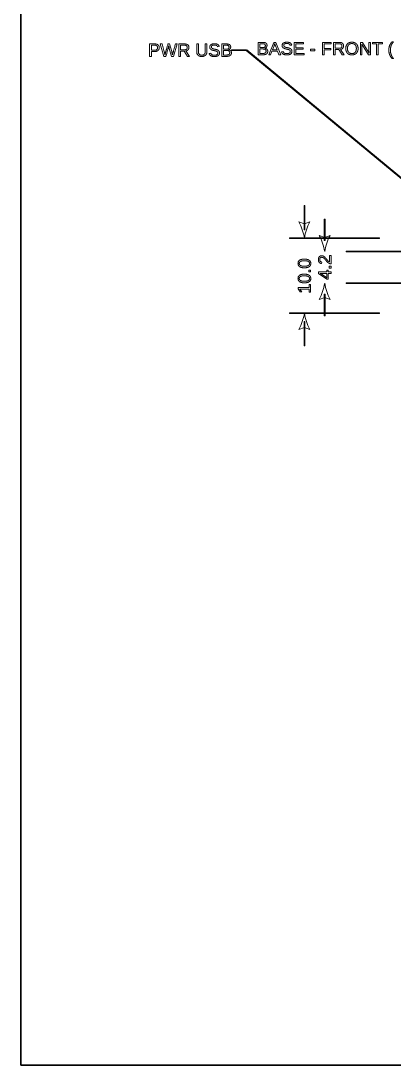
# Model space of a CAD drawing. Header units: millimetres. Extents: x 10 to 414, y 10 to 287.
# Drawn here: x 10 to 59.6, y 10 to 148.9 of the extents above; entities that cross this region are included whole.
import ezdxf

# ---------------------------------------------------------------- set-up
doc = ezdxf.new("R2010")
doc.units = ezdxf.units.MM
doc.layers.add('border', color=7, linetype='Continuous', lineweight=35)
doc.layers.add('dimensions', color=7, linetype='Continuous', lineweight=13)

msp = doc.modelspace()

# ---------------------------------------------------------------- linework, layer by layer
at = {"layer": 'border'}
for p, q in [((10, 287), (10, 10)), ((10, 10), (410, 10))]:
    msp.add_line(p, q, dxfattribs=at)
at = {"layer": 'dimensions'}
for p, q in [((41.55, 146.03), (41.55, 144.38)), ((42.15, 146.03), (41.55, 146.03)), ((41.77, 145.85), (42.15, 145.85)), ((41.77, 145.33), (41.77, 145.85)), ((43.63, 146.03), (42.96, 144.38)), ((43.89, 146.03), (43.63, 146.03)), ((43.75, 145.83), (43.76, 145.86)), ((43.76, 145.86), (43.79, 145.76)), ((44.55, 144.38), (43.89, 146.03)), ((46.35, 146.03), (46.35, 144.38)), ((47.6, 146.03), (46.35, 146.03)), ((46.58, 145.85), (47.6, 145.85)), ((46.58, 145.32), (46.58, 145.85)), ((47.6, 145.85), (47.6, 146.03)), ((50.09, 146.03), (50.09, 144.38)), ((51.26, 146.03), (50.09, 146.03)), ((50.31, 145.85), (51.26, 145.85)), ((50.31, 145.23), (50.31, 145.85)), ((51.26, 145.85), (51.26, 146.03)), ((51.55, 146.03), (51.55, 144.38)), ((52.33, 146.03), (51.55, 146.03)), ((51.78, 145.85), (52.31, 145.85)), ((51.78, 145.24), (51.78, 145.85)), ((55.15, 146.03), (55.15, 144.38)), ((55.41, 146.03), (55.15, 146.03)), ((56.3, 144.61), (55.41, 146.03)), ((56.29, 146.03), (56.29, 144.95)), ((56.49, 146.03), (56.29, 146.03)), ((56.49, 144.38), (56.49, 146.03)), ((56.74, 146.03), (56.74, 145.85)), ((58.1, 146.03), (56.74, 146.03)), ((56.74, 145.85), (57.31, 145.85)), ((57.31, 145.85), (57.31, 144.38)), ((57.53, 145.85), (58.1, 145.85)), ((57.53, 144.38), (57.53, 145.85)), ((58.1, 145.85), (58.1, 146.03)), ((59.56, 146.12), (59.36, 146.12)), ((27.12, 145.82), (27.12, 144.17)), ((27.82, 145.82), (27.12, 145.82)), ((27.35, 145.65), (27.79, 145.65)), ((27.35, 144.99), (27.35, 145.65)), ((27.8, 144.99), (27.35, 144.99)), ((27.35, 144.82), (27.83, 144.82)), ((27.35, 144.17), (27.35, 144.82)), ((28.54, 145.82), (29.02, 144.17)), ((28.77, 145.82), (28.54, 145.82)), ((29.07, 144.78), (28.77, 145.82)), ((29.77, 145.82), (29.55, 145.82)), ((29.74, 145.22), (30.03, 144.17)), ((30.06, 144.8), (29.77, 145.82)), ((30.3, 144.17), (30.78, 145.82)), ((30.78, 145.82), (30.55, 145.82)), ((30.99, 145.82), (30.99, 144.17)), ((31.77, 145.82), (30.99, 145.82)), ((31.21, 145.65), (31.74, 145.65)), ((31.21, 145.04), (31.21, 145.65)), ((31.75, 145.04), (31.21, 145.04)), ((31.21, 144.86), (31.73, 144.86)), ((31.21, 144.17), (31.21, 144.86)), ((31.73, 144.86), (32.16, 144.17)), ((32.41, 144.17), (31.94, 144.89)), ((33.38, 145.82), (33.38, 144.77)), ((33.6, 145.82), (33.38, 145.82)), ((33.6, 144.79), (33.6, 145.82)), ((34.52, 145.82), (34.52, 144.81)), ((34.74, 145.82), (34.52, 145.82)), ((34.74, 144.79), (34.74, 145.82)), ((35.25, 144.61), (35.03, 144.57)), ((36.16, 145.43), (36.38, 145.47)), ((36.72, 145.82), (36.72, 144.17)), ((37.32, 145.82), (36.72, 145.82)), ((36.95, 145.65), (37.32, 145.65)), ((36.95, 145.12), (36.95, 145.65)), ((37.32, 145.12), (36.95, 145.12)), ((36.95, 144.95), (37.36, 144.95)), ((36.95, 144.35), (36.95, 144.95)), ((40, 145.05), (38, 145.05)), ((38, 145.05), (38, 144.95)), ((38, 144.95), (40, 144.95)), ((40.03, 145.04), (39.97, 144.96)), ((39.97, 144.96), (73.4, 117.28)), ((40, 144.95), (40, 145.05)), ((73.46, 117.36), (40.03, 145.04)), ((42.15, 145.33), (41.77, 145.33)), ((41.77, 145.15), (42.19, 145.15)), ((41.77, 144.56), (41.77, 145.15)), ((42.21, 144.56), (41.77, 144.56)), ((43.19, 144.38), (43.38, 144.86)), ((43.38, 144.86), (44.13, 144.86)), ((43.45, 145.04), (43.66, 145.58)), ((44.07, 145.04), (43.45, 145.04)), ((43.85, 145.58), (44.07, 145.04)), ((44.13, 144.86), (44.32, 144.38)), ((44.88, 144.82), (44.66, 144.78)), ((45.79, 145.64), (46.01, 145.68)), ((47.53, 145.32), (46.58, 145.32)), ((46.58, 145.14), (47.53, 145.14)), ((46.58, 144.56), (46.58, 145.14)), ((47.65, 144.56), (46.58, 144.56)), ((47.53, 145.14), (47.53, 145.32)), ((47.65, 144.38), (47.65, 144.56)), ((48.53, 145.11), (48.53, 144.92)), ((49.11, 145.11), (48.53, 145.11)), ((48.53, 144.92), (49.11, 144.92)), ((49.11, 144.92), (49.11, 145.11)), ((51.23, 145.23), (50.31, 145.23)), ((50.31, 145.05), (51.23, 145.05)), ((50.31, 144.38), (50.31, 145.05)), ((51.23, 145.05), (51.23, 145.23)), ((52.32, 145.24), (51.78, 145.24)), ((51.78, 145.06), (52.29, 145.06)), ((51.78, 144.38), (51.78, 145.06)), ((52.29, 145.06), (52.72, 144.38)), ((52.98, 144.38), (52.51, 145.09)), ((55.34, 145.79), (56.22, 144.38)), ((55.34, 145.67), (55.34, 145.79)), ((55.35, 145.48), (55.34, 145.67)), ((55.35, 144.38), (55.35, 145.48)), ((58.93, 145), (58.93, 145)), ((27.12, 144.17), (27.35, 144.17)), ((29.02, 144.17), (29.29, 144.17)), ((30.03, 144.17), (30.3, 144.17)), ((30.17, 144.41), (30.16, 144.37)), ((30.99, 144.17), (31.21, 144.17)), ((32.16, 144.17), (32.41, 144.17)), ((36.72, 144.17), (37.39, 144.17)), ((37.38, 144.35), (36.95, 144.35)), ((41.55, 144.38), (42.22, 144.38)), ((42.96, 144.38), (43.19, 144.38)), ((44.32, 144.38), (44.55, 144.38)), ((46.35, 144.38), (47.65, 144.38)), ((50.09, 144.38), (50.31, 144.38)), ((51.55, 144.38), (51.78, 144.38)), ((52.72, 144.38), (52.98, 144.38)), ((55.15, 144.38), (55.35, 144.38)), ((56.22, 144.38), (56.49, 144.38)), ((57.31, 144.38), (57.53, 144.38)), ((59.36, 143.88), (59.56, 143.88)), ((47.75, 124.32), (47.65, 124.32)), ((47.65, 124.32), (47.65, 121.08)), ((47.75, 121.08), (47.75, 124.32)), ((50.45, 122.52), (50.35, 122.52)), ((50.35, 122.52), (50.35, 119.68)), ((50.45, 119.68), (50.45, 122.52)), ((47.7, 121.89), (46.98, 122.16)), ((47.65, 121.08), (47.75, 121.08)), ((48.42, 122.16), (47.7, 121.89)), ((57.7, 120.05), (45.7, 120.05)), ((45.7, 120.05), (45.7, 119.95)), ((45.7, 119.95), (57.7, 119.95)), ((50.4, 120.09), (49.68, 120.36)), ((50.35, 119.68), (50.45, 119.68)), ((51.12, 120.36), (50.4, 120.09)), ((57.7, 119.95), (57.7, 120.05)), ((68.4, 118.25), (53.24, 118.25)), ((53.24, 118.25), (53.24, 118.15)), ((53.24, 118.15), (68.4, 118.15)), ((49.99, 116.6), (50.01, 116.81)), ((51.06, 117.68), (51.06, 116.82)), ((51.24, 117.68), (51.06, 117.68)), ((51.24, 116.59), (51.24, 117.68)), ((48.27, 115.74), (48.27, 115.51)), ((48.53, 115.74), (48.27, 115.74)), ((48.27, 115.51), (48.53, 115.51)), ((48.53, 115.51), (48.53, 115.74)), ((49.59, 115.5), (49.59, 115.28)), ((50.7, 115.5), (49.59, 115.5)), ((49.82, 115.3), (50.7, 115.3)), ((50.7, 115.73), (50.7, 115.5)), ((50.86, 115.73), (50.7, 115.73)), ((50.7, 115.3), (50.7, 114.71)), ((50.86, 115.5), (50.86, 115.73)), ((51.24, 115.5), (50.86, 115.5)), ((50.86, 115.3), (51.24, 115.3)), ((50.86, 114.52), (50.86, 115.3)), ((50.98, 116.25), (50.98, 116.02)), ((51.24, 116.25), (50.98, 116.25)), ((50.98, 116.02), (51.24, 116.02)), ((51.09, 116.59), (51.24, 116.59)), ((51.24, 116.02), (51.24, 116.25)), ((51.24, 115.3), (51.24, 115.5)), ((49.59, 115.28), (50.7, 114.52)), ((50.59, 114.8), (49.96, 115.22)), ((50.67, 114.73), (50.59, 114.8)), ((50.7, 114.71), (50.67, 114.73)), ((50.7, 114.52), (50.86, 114.52)), ((68.4, 114.05), (53.24, 114.05)), ((53.24, 114.05), (53.24, 113.95)), ((53.24, 113.95), (68.4, 113.95)), ((46.88, 113.44), (46.88, 113.24)), ((48.35, 113.44), (46.88, 113.44)), ((46.88, 113.24), (47.14, 112.85)), ((47.08, 113.22), (48.35, 113.22)), ((47.34, 112.85), (47.08, 113.22)), ((47.14, 112.85), (47.34, 112.85)), ((48.35, 113.84), (48.35, 113.44)), ((48.53, 113.84), (48.35, 113.84)), ((48.35, 113.22), (48.35, 112.8)), ((48.35, 112.8), (48.53, 112.8)), ((48.53, 112.8), (48.53, 113.84)), ((50.45, 112.52), (50.35, 112.52)), ((50.35, 112.52), (50.35, 109.68)), ((50.45, 109.68), (50.45, 112.52)), ((49.68, 111.84), (50.4, 112.11)), ((50.4, 112.11), (51.12, 111.84)), ((57.7, 110.05), (45.7, 110.05)), ((45.7, 110.05), (45.7, 109.95)), ((45.7, 109.95), (57.7, 109.95)), ((57.7, 109.95), (57.7, 110.05)), ((47.75, 108.92), (47.65, 108.92)), ((47.65, 108.92), (47.65, 105.68)), ((47.75, 105.68), (47.75, 108.92)), ((50.35, 109.68), (50.45, 109.68)), ((46.98, 107.84), (47.7, 108.11)), ((47.7, 108.11), (48.42, 107.84)), ((47.65, 105.68), (47.75, 105.68))]:
    msp.add_line(p, q, dxfattribs=at)
for centre, start, end in [((40.5, 118.8), 9.4623, 27.4076), ((54.9, 118.8), 152.5924, 170.5377), ((43.2, 117), 9.4623, 27.4076), ((57.6, 117), 152.5924, 170.5377), ((43.2, 115.2), -27.4076, -9.4623), ((57.6, 115.2), -170.5377, -152.5924), ((40.5, 111.2), -27.4076, -9.4623), ((54.9, 111.2), -170.5377, -152.5924)]:
    msp.add_arc(centre, 7.3, start, end, dxfattribs=at)
for points in [[(35.27, 145.73), (35.44, 145.85), (35.74, 145.85)], [(35.74, 145.85), (36.02, 145.85), (36.17, 145.76)], [(42.15, 146.03), (42.73, 146.03), (42.73, 145.63)], [(42.41, 145.79), (42.32, 145.85), (42.15, 145.85)], [(44.74, 145.61), (44.74, 145.82), (44.9, 145.94)], [(44.9, 145.94), (45.06, 146.05), (45.37, 146.05)], [(45.36, 145.89), (45.17, 145.89), (45.06, 145.82)], [(45.65, 145.83), (45.55, 145.89), (45.36, 145.89)], [(45.37, 146.05), (45.65, 146.05), (45.8, 145.97)], [(45.8, 145.97), (45.95, 145.88), (46.01, 145.68)], [(52.59, 145.78), (52.49, 145.85), (52.31, 145.85)], [(52.33, 146.03), (52.61, 146.03), (52.76, 145.91)], [(52.76, 145.91), (52.91, 145.78), (52.91, 145.56)], [(53.42, 145.83), (53.63, 146.05), (54.02, 146.05)], [(54.02, 145.87), (53.74, 145.87), (53.58, 145.7)], [(54.02, 146.05), (54.27, 146.05), (54.46, 145.95)], [(54.46, 145.7), (54.3, 145.87), (54.02, 145.87)], [(54.46, 145.95), (54.64, 145.85), (54.74, 145.66)], [(59.03, 145.61), (59.14, 145.88), (59.36, 146.12)], [(59.56, 146.12), (59.34, 145.87), (59.24, 145.6)], [(28.17, 145.33), (28.17, 145.65), (27.79, 145.65)], [(27.8, 144.99), (28.17, 144.99), (28.17, 145.33)], [(27.82, 145.82), (28.1, 145.82), (28.25, 145.69)], [(28.25, 144.96), (28.09, 144.82), (27.83, 144.82)], [(28.25, 145.69), (28.4, 145.56), (28.4, 145.33)], [(28.4, 145.33), (28.4, 145.09), (28.25, 144.96)], [(29.07, 144.78), (29.12, 144.58), (29.16, 144.37)], [(29.16, 144.37), (29.19, 144.5), (29.23, 144.65)], [(29.23, 144.65), (29.27, 144.8), (29.55, 145.82)], [(29.61, 145.35), (29.59, 145.26), (29.29, 144.17)], [(29.66, 145.58), (29.63, 145.44), (29.61, 145.35)], [(29.74, 145.22), (29.72, 145.32), (29.66, 145.58)], [(30.06, 144.8), (30.12, 144.55), (30.16, 144.37)], [(30.17, 144.41), (30.2, 144.55), (30.22, 144.63)], [(30.22, 144.63), (30.24, 144.72), (30.55, 145.82)], [(32.03, 145.57), (31.93, 145.65), (31.74, 145.65)], [(31.75, 145.04), (31.93, 145.04), (32.03, 145.12)], [(31.77, 145.82), (32.04, 145.82), (32.2, 145.7)], [(32.24, 145.04), (32.13, 144.92), (31.94, 144.89)], [(32.12, 145.35), (32.12, 145.49), (32.03, 145.57)], [(32.03, 145.12), (32.12, 145.2), (32.12, 145.35)], [(32.2, 145.7), (32.35, 145.58), (32.35, 145.35)], [(32.35, 145.35), (32.35, 145.17), (32.24, 145.04)], [(33.46, 144.44), (33.38, 144.58), (33.38, 144.77)], [(33.6, 144.79), (33.6, 144.57), (33.72, 144.45)], [(33.72, 144.45), (33.83, 144.33), (34.05, 144.33)], [(34.05, 144.33), (34.27, 144.33), (34.39, 144.45)], [(34.39, 144.45), (34.52, 144.57), (34.52, 144.81)], [(34.65, 144.45), (34.57, 144.3), (34.41, 144.23)], [(34.74, 144.79), (34.74, 144.59), (34.65, 144.45)], [(35.73, 144.15), (35.13, 144.15), (35.03, 144.57)], [(35.11, 145.41), (35.11, 145.62), (35.27, 145.73)], [(35.14, 145.24), (35.11, 145.32), (35.11, 145.41)], [(35.23, 145.12), (35.17, 145.17), (35.14, 145.24)], [(35.39, 145.02), (35.29, 145.07), (35.23, 145.12)], [(35.25, 144.61), (35.29, 144.46), (35.41, 144.39)], [(35.43, 145.62), (35.33, 145.55), (35.33, 145.42)], [(35.33, 145.42), (35.33, 145.34), (35.37, 145.29)], [(35.37, 145.29), (35.41, 145.24), (35.49, 145.21)], [(35.69, 144.94), (35.49, 144.98), (35.39, 145.02)], [(35.74, 145.68), (35.54, 145.68), (35.43, 145.62)], [(35.49, 145.21), (35.56, 145.17), (35.79, 145.12)], [(35.89, 144.89), (35.8, 144.91), (35.69, 144.94)], [(36.02, 145.62), (35.92, 145.68), (35.74, 145.68)], [(35.79, 145.12), (35.87, 145.11), (35.94, 145.09)], [(36.05, 144.83), (35.99, 144.87), (35.89, 144.89)], [(35.94, 145.09), (36.02, 145.07), (36.09, 145.05)], [(36.16, 145.43), (36.12, 145.56), (36.02, 145.62)], [(36.16, 144.75), (36.12, 144.8), (36.05, 144.83)], [(36.08, 144.4), (36.19, 144.47), (36.19, 144.62)], [(36.09, 145.05), (36.16, 145.02), (36.22, 144.99)], [(36.19, 144.62), (36.19, 144.7), (36.16, 144.75)], [(36.17, 145.76), (36.32, 145.68), (36.38, 145.47)], [(36.22, 144.99), (36.28, 144.95), (36.32, 144.9)], [(36.42, 144.63), (36.42, 144.4), (36.24, 144.28)], [(36.32, 144.9), (36.37, 144.85), (36.39, 144.79)], [(36.39, 144.79), (36.42, 144.72), (36.42, 144.63)], [(37.32, 145.82), (37.9, 145.82), (37.9, 145.42)], [(37.59, 145.59), (37.5, 145.65), (37.32, 145.65)], [(37.32, 145.12), (37.5, 145.12), (37.59, 145.19)], [(37.77, 144.66), (37.77, 144.95), (37.36, 144.95)], [(37.68, 145.4), (37.68, 145.53), (37.59, 145.59)], [(37.59, 145.19), (37.68, 145.26), (37.68, 145.4)], [(37.82, 145.18), (37.74, 145.08), (37.59, 145.04)], [(37.59, 145.04), (37.79, 145.02), (37.89, 144.91)], [(37.68, 144.43), (37.77, 144.51), (37.77, 144.66)], [(37.9, 145.42), (37.9, 145.28), (37.82, 145.18)], [(38, 144.64), (38, 144.42), (37.84, 144.3)], [(37.89, 144.91), (38, 144.8), (38, 144.64)], [(42.15, 145.33), (42.33, 145.33), (42.42, 145.4)], [(42.6, 144.86), (42.6, 145.15), (42.19, 145.15)], [(42.21, 144.56), (42.41, 144.56), (42.51, 144.63)], [(42.67, 144.5), (42.51, 144.38), (42.22, 144.38)], [(42.51, 145.6), (42.51, 145.74), (42.41, 145.79)], [(42.42, 145.4), (42.51, 145.46), (42.51, 145.6)], [(42.65, 145.38), (42.57, 145.28), (42.42, 145.25)], [(42.42, 145.25), (42.61, 145.23), (42.72, 145.12)], [(42.51, 144.63), (42.6, 144.71), (42.6, 144.86)], [(42.73, 145.63), (42.73, 145.48), (42.65, 145.38)], [(42.83, 144.84), (42.83, 144.62), (42.67, 144.5)], [(42.72, 145.12), (42.83, 145.01), (42.83, 144.84)], [(43.75, 145.83), (43.72, 145.73), (43.66, 145.58)], [(43.85, 145.58), (43.82, 145.66), (43.79, 145.76)], [(45.36, 144.36), (44.76, 144.36), (44.66, 144.78)], [(44.77, 145.45), (44.74, 145.52), (44.74, 145.61)], [(44.86, 145.32), (44.8, 145.38), (44.77, 145.45)], [(45.02, 145.23), (44.92, 145.27), (44.86, 145.32)], [(44.88, 144.82), (44.92, 144.67), (45.04, 144.6)], [(45.06, 145.82), (44.96, 145.75), (44.96, 145.62)], [(44.96, 145.62), (44.96, 145.55), (45, 145.5)], [(45, 145.5), (45.04, 145.45), (45.12, 145.41)], [(45.32, 145.14), (45.12, 145.18), (45.02, 145.23)], [(45.04, 144.6), (45.16, 144.53), (45.37, 144.53)], [(45.12, 145.41), (45.19, 145.38), (45.42, 145.33)], [(45.52, 145.09), (45.43, 145.11), (45.32, 145.14)], [(45.87, 144.48), (45.69, 144.36), (45.36, 144.36)], [(45.37, 144.53), (45.59, 144.53), (45.71, 144.6)], [(45.42, 145.33), (45.49, 145.31), (45.57, 145.29)], [(45.68, 145.04), (45.62, 145.07), (45.52, 145.09)], [(45.57, 145.29), (45.65, 145.28), (45.72, 145.25)], [(45.79, 145.64), (45.75, 145.77), (45.65, 145.83)], [(45.79, 144.95), (45.75, 145), (45.68, 145.04)], [(45.71, 144.6), (45.82, 144.68), (45.82, 144.82)], [(45.72, 145.25), (45.78, 145.22), (45.84, 145.19)], [(45.82, 144.82), (45.82, 144.9), (45.79, 144.95)], [(45.84, 145.19), (45.91, 145.16), (45.95, 145.11)], [(46.04, 144.83), (46.04, 144.61), (45.87, 144.48)], [(45.95, 145.11), (45.99, 145.06), (46.02, 144.99)], [(46.02, 144.99), (46.04, 144.93), (46.04, 144.83)], [(52.32, 145.24), (52.49, 145.24), (52.59, 145.32)], [(52.8, 145.25), (52.7, 145.12), (52.51, 145.09)], [(52.69, 145.56), (52.69, 145.7), (52.59, 145.78)], [(52.59, 145.32), (52.69, 145.41), (52.69, 145.56)], [(52.91, 145.56), (52.91, 145.37), (52.8, 145.25)], [(53.2, 145.21), (53.2, 145.61), (53.42, 145.83)], [(53.3, 144.76), (53.2, 144.95), (53.2, 145.21)], [(53.58, 144.46), (53.4, 144.56), (53.3, 144.76)], [(53.58, 145.7), (53.43, 145.53), (53.43, 145.21)], [(53.43, 145.21), (53.43, 144.9), (53.58, 144.72)], [(53.58, 144.72), (53.74, 144.54), (54.02, 144.54)], [(54.02, 144.36), (53.76, 144.36), (53.58, 144.46)], [(54.02, 144.54), (54.31, 144.54), (54.46, 144.71)], [(54.46, 144.46), (54.27, 144.36), (54.02, 144.36)], [(54.61, 145.21), (54.61, 145.52), (54.46, 145.7)], [(54.46, 144.71), (54.61, 144.89), (54.61, 145.21)], [(54.74, 144.76), (54.64, 144.56), (54.46, 144.46)], [(54.74, 145.66), (54.84, 145.47), (54.84, 145.21)], [(54.84, 145.21), (54.84, 144.95), (54.74, 144.76)], [(56.3, 144.61), (56.29, 144.84), (56.29, 144.95)], [(58.93, 145), (58.93, 145.34), (59.03, 145.61)], [(59.03, 144.39), (58.93, 144.66), (58.93, 145)], [(59.24, 145.6), (59.14, 145.33), (59.14, 145)], [(59.14, 145), (59.14, 144.68), (59.24, 144.4)], [(33.69, 144.22), (33.54, 144.3), (33.46, 144.44)], [(34.05, 144.15), (33.85, 144.15), (33.69, 144.22)], [(34.41, 144.23), (34.26, 144.15), (34.05, 144.15)], [(35.41, 144.39), (35.53, 144.32), (35.74, 144.32)], [(36.24, 144.28), (36.06, 144.15), (35.73, 144.15)], [(35.74, 144.32), (35.96, 144.32), (36.08, 144.4)], [(37.38, 144.35), (37.59, 144.35), (37.68, 144.43)], [(37.84, 144.3), (37.68, 144.17), (37.39, 144.17)], [(59.36, 143.88), (59.14, 144.12), (59.03, 144.39)], [(59.24, 144.4), (59.34, 144.13), (59.56, 143.88)], [(46.85, 116.63), (46.85, 116.92), (47.06, 117.06)], [(47.18, 116.9), (47.02, 116.82), (47.02, 116.63)], [(47.06, 117.06), (47.28, 117.2), (47.7, 117.2)], [(47.7, 116.98), (47.34, 116.98), (47.18, 116.9)], [(47.7, 117.2), (48.11, 117.2), (48.33, 117.05)], [(48.21, 116.9), (48.04, 116.98), (47.7, 116.98)], [(48.38, 116.62), (48.38, 116.81), (48.21, 116.9)], [(48.33, 117.05), (48.55, 116.91), (48.55, 116.62)], [(49.56, 117.14), (49.56, 117.39), (49.68, 117.52)], [(49.68, 116.76), (49.56, 116.91), (49.56, 117.14)], [(49.68, 117.52), (49.8, 117.65), (50.01, 117.65)], [(49.99, 116.6), (49.8, 116.62), (49.68, 116.76)], [(49.81, 117.36), (49.74, 117.28), (49.74, 117.14)], [(49.74, 117.14), (49.74, 117), (49.81, 116.91)], [(50.02, 117.44), (49.89, 117.44), (49.81, 117.36)], [(49.81, 116.91), (49.88, 116.83), (50.01, 116.81)], [(50.01, 117.65), (50.11, 117.65), (50.21, 117.61)], [(50.2, 117.39), (50.12, 117.44), (50.02, 117.44)], [(50.35, 117.27), (50.28, 117.35), (50.2, 117.39)], [(50.21, 117.61), (50.3, 117.57), (50.4, 117.48)], [(50.5, 117.1), (50.43, 117.2), (50.35, 117.27)], [(50.4, 117.48), (50.49, 117.39), (50.69, 117.15)], [(50.66, 116.91), (50.57, 117.01), (50.5, 117.1)], [(50.85, 116.73), (50.74, 116.82), (50.66, 116.91)], [(50.69, 117.15), (50.8, 117.01), (50.89, 116.93)], [(51.09, 116.59), (50.95, 116.65), (50.85, 116.73)], [(50.89, 116.93), (50.98, 116.85), (51.06, 116.82)], [(47.06, 116.19), (46.85, 116.33), (46.85, 116.63)], [(47.02, 116.63), (47.02, 116.43), (47.18, 116.35)], [(47.7, 116.05), (47.27, 116.05), (47.06, 116.19)], [(47.18, 116.35), (47.34, 116.26), (47.7, 116.26)], [(47.7, 116.26), (48.05, 116.26), (48.21, 116.35)], [(48.33, 116.19), (48.12, 116.05), (47.7, 116.05)], [(48.21, 116.35), (48.38, 116.44), (48.38, 116.62)], [(48.55, 116.62), (48.55, 116.34), (48.33, 116.19)], [(49.82, 115.3), (49.83, 115.3), (49.89, 115.27)], [(46.85, 114.63), (46.85, 114.92), (47.06, 115.06)], [(47.06, 114.19), (46.85, 114.33), (46.85, 114.63)], [(47.18, 114.9), (47.02, 114.82), (47.02, 114.63)], [(47.02, 114.63), (47.02, 114.43), (47.18, 114.35)], [(47.06, 115.06), (47.28, 115.2), (47.7, 115.2)], [(47.7, 114.05), (47.27, 114.05), (47.06, 114.19)], [(47.7, 114.98), (47.34, 114.98), (47.18, 114.9)], [(47.18, 114.35), (47.34, 114.26), (47.7, 114.26)], [(47.7, 115.2), (48.11, 115.2), (48.33, 115.05)], [(48.21, 114.89), (48.04, 114.98), (47.7, 114.98)], [(47.7, 114.26), (48.05, 114.26), (48.21, 114.35)], [(48.33, 114.19), (48.12, 114.05), (47.7, 114.05)], [(48.38, 114.62), (48.38, 114.81), (48.21, 114.89)], [(48.21, 114.35), (48.38, 114.43), (48.38, 114.62)], [(48.33, 115.05), (48.55, 114.9), (48.55, 114.62)], [(48.55, 114.62), (48.55, 114.33), (48.33, 114.19)], [(49.89, 115.27), (49.94, 115.23), (49.96, 115.22)]]:
    msp.add_open_spline(points, degree=2, dxfattribs=at)

doc.saveas('drawing.dxf')
